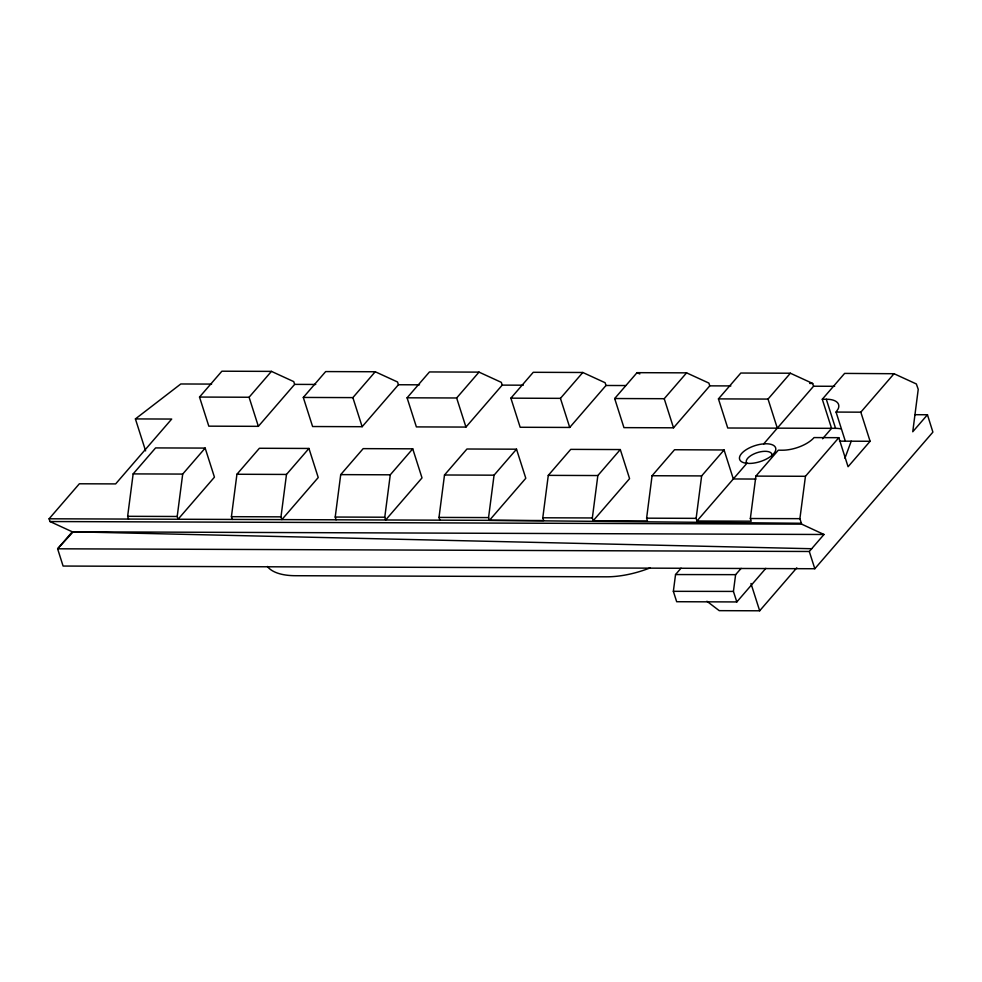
<?xml version="1.0" encoding="UTF-8"?>
<svg xmlns="http://www.w3.org/2000/svg" width="982" height="982" viewBox="0 0 982 982"><rect width="100%" height="100%" fill="white"/><g stroke="black" fill="none" stroke-linecap="round" stroke-linejoin="round"><path stroke-width="1.47" d="M593.226 520.718L629.585 478.639L620.305 449.56L597.842 475.546L592.342 517.956L593.226 520.718L647.445 520.902L646.61 518.177L652.073 475.73L674.536 449.744L724.078 449.965L733.321 478.958L696.987 521L696.14 518.349L701.639 475.914L724.078 449.965M128.519 519.073L127.635 516.311L133.147 473.901L155.598 447.915L205.164 448.087L214.444 477.166L178.086 519.245L177.202 516.483L182.701 474.073L205.164 448.087M232.304 519.441L231.421 516.679L236.932 474.257L259.383 448.271L308.949 448.455L318.229 477.534L281.871 519.613L280.987 516.851L286.486 474.441L308.949 448.455M336.09 519.809L335.218 517.048L340.717 474.625L363.168 448.639L412.735 448.823L422.014 477.903L385.656 519.981L384.772 517.219L390.271 474.809L412.735 448.823M439.875 520.165L439.003 517.416L444.502 474.993L466.953 449.007L516.52 449.191L525.8 478.271L489.441 520.35L488.557 517.588L494.056 475.178L516.52 449.191M915.187 414.699L927.45 414.748L932.9 432.129L814.814 568.738L63.093 566.049L57.619 548.803L809.303 551.479L823.984 534.49L72.287 531.802L49.984 521.54L49.1 518.791L543.66 520.534L542.788 517.784L548.287 475.362L570.738 449.375L620.305 449.56M765.837 568.345L736.819 601.941L676.672 601.721L673.357 591.324L675.542 574.556L681.029 568.197M736.819 601.941L733.431 591.422L735.616 574.654L741.14 568.394M696.987 521L751.205 521.197L750.358 518.521L755.882 476.11L778.296 450.198L782.323 450.21A24.39 10.851 -17.7 0 0 814.053 437.579L838.812 437.69L848.067 466.732L870.101 441.274L860.821 412.17L894.037 373.725L916.353 383.962L918.231 389.338L912.757 431.761L927.45 414.748M823.984 534.49L801.656 524.143L799.9 518.668L805.449 476.295L838.812 437.69M844.925 458.201L851.222 441.2L870.101 441.274M851.222 441.2L845.318 441.176L836.063 412.072L838.223 408.782A24.403 10.9 -17.9 0 0 826.365 399.232M49.1 518.791L79.358 483.782L115.643 483.905L171.69 419.056L135.406 418.921L145.606 450.885M72.287 531.802L57.619 548.803L73.22 531.79L811.684 548.729M199.518 397.059L249.084 397.244L271.449 371.38L293.753 381.617L294.637 384.379L258.364 426.335L208.81 426.163L199.518 397.059L221.883 371.208L271.449 371.38M303.303 397.44L325.668 371.577L375.234 371.748L397.538 381.986L398.422 384.748L362.149 426.704L312.595 426.532L303.303 397.44L352.869 397.612L375.234 371.748M407.088 397.808L429.465 371.945L479.02 372.117L501.323 382.354L502.207 385.116L465.947 427.072L416.38 426.9L407.088 397.808L456.655 397.98L479.02 372.117M510.885 398.164L533.251 372.301L582.805 372.485L605.108 382.722L605.992 385.484L569.732 427.44L520.165 427.268L510.885 398.164L560.44 398.348L582.805 372.485M709.777 385.852L708.894 383.09L686.59 372.853L637.036 372.669L614.671 398.532L623.951 427.636L673.517 427.808L709.777 385.852L730.866 385.926M840.629 428.803A24.403 10.9 -17.9 0 0 835.621 428.336L727.736 428.005L718.443 398.888L768.034 399.073L790.375 373.221L812.679 383.459L813.575 386.221L763.64 443.95L761.701 444.085A18.904 8.396 -17.6 0 0 741.557 453.549A18.904 8.396 -17.6 0 0 745.24 463.099L749.106 463.443A18.904 8.396 -17.6 0 0 773.706 453.672A18.904 8.396 -17.6 0 0 766.156 443.766L763.64 443.95M822.572 438.77L831.57 428.361L822.29 399.257L844.606 373.406L894.037 373.725M706.917 601.254L719.229 610.657L759.675 610.792L796.783 567.854M614.671 398.532L664.225 398.704L686.59 372.853M718.443 398.888L740.821 373.037L790.375 373.221M746.921 463.246L733.321 478.958L755.907 479.056M135.406 418.921L180.798 383.974L211.621 384.085M675.542 574.556L735.616 574.654M673.357 591.324L733.431 591.422M809.671 383.459L812.679 383.459M294.637 384.379L315.725 384.453M398.422 384.748L419.51 384.821M502.207 385.116L523.296 385.19M605.992 385.484L625.571 385.545M813.575 386.221L834.663 386.294M836.063 412.072L860.821 412.17M133.147 473.901L182.701 474.073M236.932 474.257L286.486 474.441M340.717 474.625L390.271 474.809M444.502 474.993L494.056 475.178M548.287 475.362L597.842 475.546M652.073 475.73L701.639 475.914M755.882 476.11L805.449 476.295M127.635 516.311L177.202 516.483M231.421 516.679L280.987 516.851M335.218 517.048L384.772 517.219M439.003 517.416L488.557 517.588M542.788 517.784L592.342 517.956M646.61 518.177L696.14 518.349M750.358 518.521L799.9 518.668M49.984 521.54L801.656 524.143M822.29 399.257L826.316 399.281L835.572 428.385M839.5 441.151L845.318 441.176M489.441 520.35L801.373 523.271M637.036 372.669L639.822 373.958M768.034 399.073L777.314 428.164M809.303 551.479L814.814 568.738M750.96 583.492L759.675 610.792M664.225 398.704L673.517 427.808M560.44 398.348L569.732 427.44M456.655 397.98L465.947 427.072M352.869 397.612L362.149 426.704M249.084 397.244L258.364 426.335M267.374 566.454A59.755 26.575 -17.7 0 0 295.41 575.71L606.459 576.815A59.755 26.575 -17.7 0 0 650.268 567.817M746.774 463.197A13.417 5.953 -17.7 0 1 758.656 452.223A13.417 5.953 -17.7 0 1 771.705 456.532"/></g></svg>
